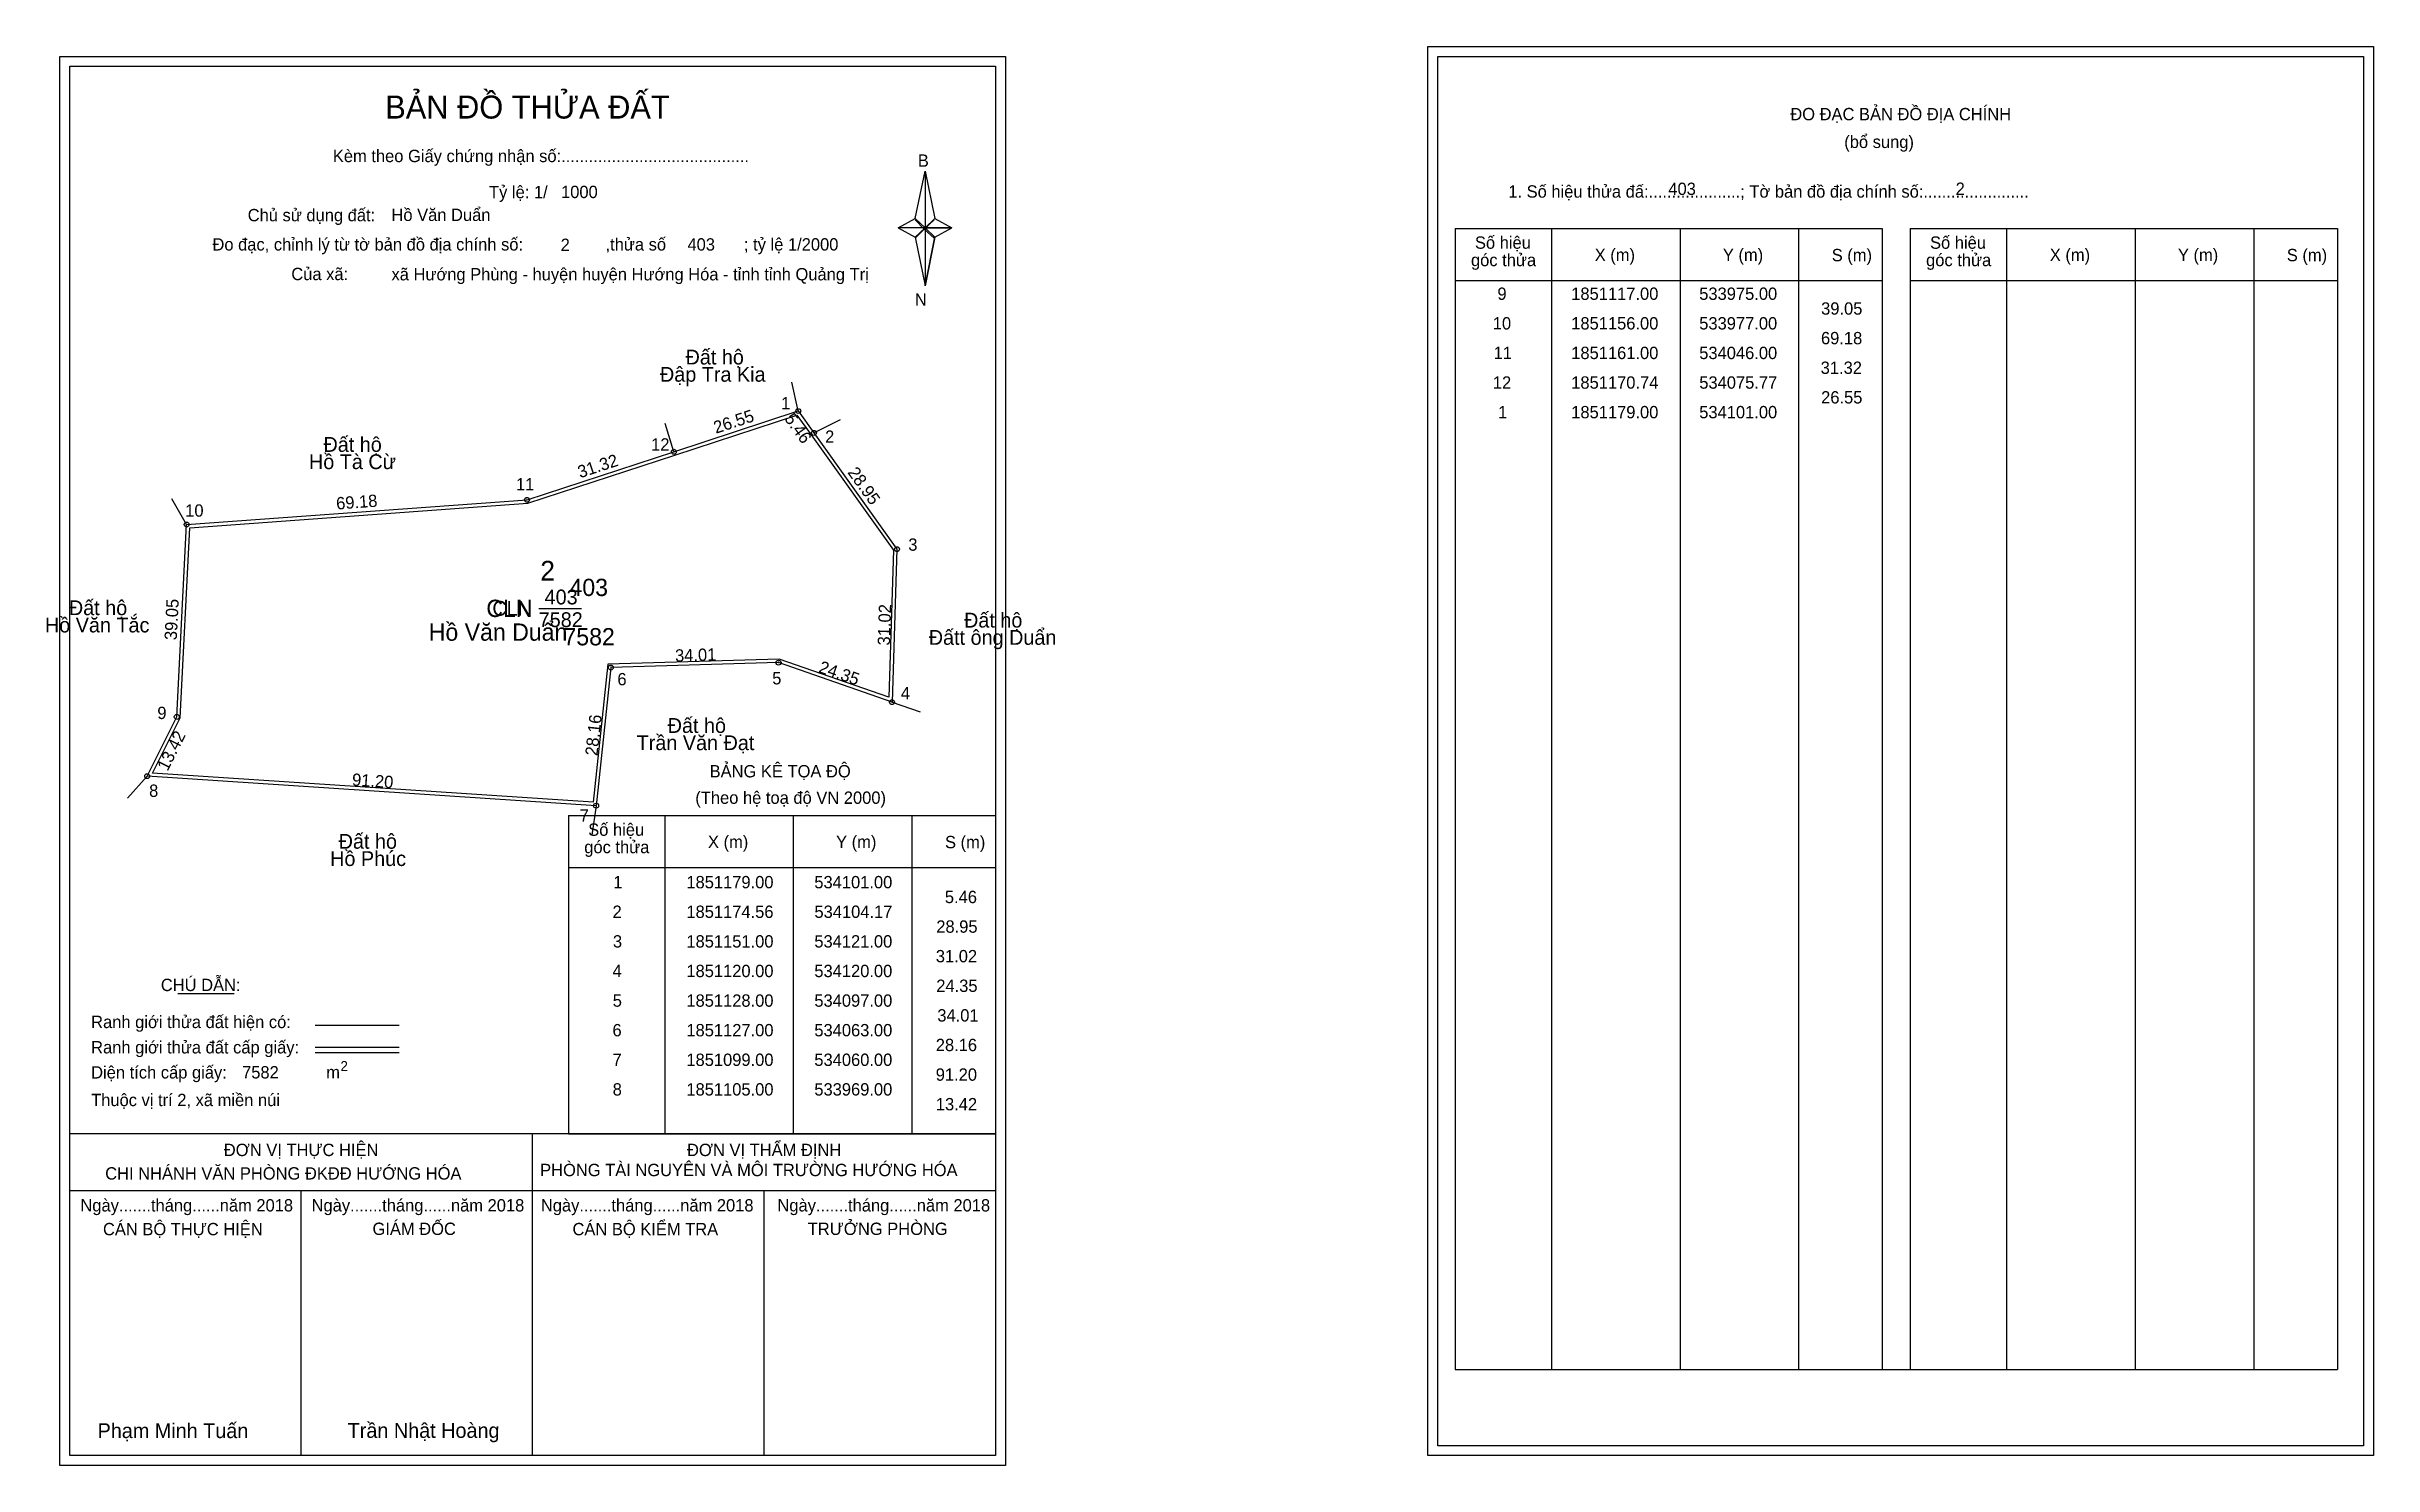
# Model space of a CAD drawing. Extents: x 533949 to 534420, y 1850965 to 1851253.
import ezdxf

# ---------------------------------------------------------------- set-up
doc = ezdxf.new("R2010")
doc.units = 0
for name, color, linetype in [('Level 1', 7, 'Continuous'), ('Level 10', 7, 'Continuous'), ('Level 11', 7, 'Continuous'), ('Level 13', 7, 'Continuous'), ('Level 2', 7, 'Continuous'), ('Level 27', 7, 'Continuous'), ('Level 3', 7, 'Continuous'), ('Level 36', 7, 'Continuous'), ('Level 4', 7, 'Continuous'), ('Level 49', 7, 'Continuous'), ('Level 5', 7, 'Continuous'), ('Level 53', 7, 'Continuous'), ('Level 55', 7, 'Continuous'), ('Level 6', 7, 'Continuous'), ('Level 63', 7, 'Continuous'), ('Level 7', 7, 'Continuous'), ('Level 9', 7, 'Continuous')]:
    doc.layers.add(name, color=color, linetype=linetype)

msp = doc.modelspace()

# ---------------------------------------------------------------- linework, layer by layer
at = {"layer": 'Level 1'}
for p, q in [((533953.3, 1851248.86), (533953.3, 1851248.86)), ((534230.62, 1851250.86), (534230.62, 1851250.86)), ((534124.72, 1851217.98), (534126.69, 1851227.62)), ((534126.69, 1851227.62), (534126.69, 1851216.1)), ((534126.69, 1851227.62), (534128.65, 1851217.98)), ((534121.27, 1851216.1), (534124.72, 1851217.98)), ((534124.72, 1851217.98), (534126.69, 1851216.1)), ((534126.54, 1851215.88), (534124.72, 1851217.76)), ((534126.69, 1851216.1), (534124.72, 1851214.26)), ((534126.54, 1851215.88), (534124.72, 1851214.04)), ((534124.72, 1851214.04), (534126.54, 1851215.88)), ((534128.51, 1851217.76), (534126.54, 1851215.88)), ((534126.54, 1851215.88), (534128.51, 1851217.76)), ((534128.51, 1851214.04), (534126.54, 1851215.88)), ((534128.65, 1851217.98), (534126.69, 1851216.1)), ((534126.69, 1851216.1), (534126.69, 1851204.4)), ((534126.69, 1851216.1), (534132.1, 1851216.1)), ((534126.69, 1851216.1), (534128.65, 1851214.26)), ((534128.65, 1851214.26), (534132.1, 1851216.1)), ((534234.15, 1851216.01), (534320.75, 1851216.01)), ((534253.74, 1850984.74), (534253.74, 1851216.01)), ((534279.81, 1850984.74), (534279.81, 1851216.01)), ((534303.79, 1851216.01), (534303.79, 1850984.74)), ((534320.75, 1851216.01), (534320.75, 1850984.74)), ((534326.41, 1851216.01), (534413.01, 1851216.01)), ((534346, 1850984.74), (534346, 1851216.01)), ((534372.07, 1850984.74), (534372.07, 1851216.01)), ((534396.04, 1851216.01), (534396.04, 1850984.74)), ((534413.01, 1851216.01), (534413.01, 1850984.74)), ((534124.72, 1851214.26), (534126.69, 1851204.4)), ((534128.65, 1851214.26), (534126.69, 1851204.4)), ((534234.15, 1851205.48), (534320.75, 1851205.48)), ((534326.41, 1851205.48), (534413.01, 1851205.48)), ((534054.39, 1851097.04), (534140.99, 1851097.04)), ((534073.98, 1851032.51), (534073.98, 1851097.04)), ((534100.05, 1851032.51), (534100.05, 1851097.04)), ((534124.02, 1851097.04), (534124.02, 1851032.51)), ((534054.39, 1851086.51), (534140.99, 1851086.51)), ((533975.21, 1851060.93), (533986.62, 1851060.93)), ((534003.08, 1851054.52), (534020.09, 1851054.52)), ((534003.08, 1851050.08), (534020.09, 1851050.08)), ((534003.08, 1851048.98), (534020.09, 1851048.98)), ((534060.12, 1851032.51), (533953.29, 1851032.51)), ((534140.99, 1851032.51), (534036.15, 1851032.51)), ((534047.14, 1850967.29), (534047.14, 1851032.51)), ((534054.39, 1851032.51), (534140.99, 1851032.51)), ((534140.99, 1851020.96), (533953.29, 1851020.96)), ((534000.22, 1850967.29), (534000.22, 1851020.96)), ((534094.07, 1850967.29), (534094.07, 1851020.96)), ((534234.15, 1850984.74), (534413.01, 1850984.74)), ((534140.99, 1850967.29), (534140.99, 1850967.29)), ((534418.32, 1850969.29), (534418.32, 1850969.29))]:
    msp.add_line(p, q, dxfattribs=at)
for points in [[(534124.72, 1851217.98), (534126.69, 1851227.62), (534126.69, 1851216.1)], [(534121.27, 1851216.1), (534124.72, 1851214.26), (534126.69, 1851216.1)], [(534126.69, 1851216.1), (534128.65, 1851217.98), (534132.1, 1851216.1)], [(534126.69, 1851216.1), (534126.69, 1851204.4), (534128.65, 1851214.26)]]:
    msp.add_lwpolyline(points, close=True, dxfattribs=at)
at = {"layer": 'Level 10'}
for points in [[(534060, 1851099), (533969, 1851105), (533975, 1851117), (533977, 1851156), (534046, 1851161), (534075.77, 1851170.74), (534101, 1851179), (534104.17, 1851174.56), (534121, 1851151), (534120, 1851120), (534097, 1851128), (534063, 1851127)], [(534059.38, 1851099.74), (533970.1, 1851105.63), (533975.69, 1851116.82), (533977.67, 1851155.35), (534046.14, 1851160.31), (534075.99, 1851170.07), (534100.73, 1851178.17), (534103.6, 1851174.15), (534120.29, 1851150.79), (534119.33, 1851120.97), (534097.11, 1851128.7), (534062.37, 1851127.68)]]:
    msp.add_lwpolyline(points, close=True, dxfattribs=at)
at = {"layer": 'Level 11'}
for centre in [(534101, 1851179), (534104.17, 1851174.56), (534075.77, 1851170.74), (534046, 1851161), (533977, 1851156), (534121, 1851151), (534063, 1851127), (534097, 1851128), (533975, 1851117), (534120, 1851120), (533969, 1851105), (534060, 1851099), (534060, 1851099)]:
    msp.add_circle(centre, 0.5, dxfattribs=at)
at = {"layer": 'Level 27'}
for p, q in [((534101, 1851179), (534099.7, 1851184.86)), ((534075.77, 1851170.74), (534074.02, 1851176.48)), ((534104.17, 1851174.56), (534109.52, 1851177.27)), ((533977, 1851156), (533973.98, 1851161.18)), ((534120, 1851120), (534125.67, 1851118.03)), ((533969, 1851105), (533965, 1851100.53)), ((534060, 1851099), (534059.13, 1851093.06))]:
    msp.add_line(p, q, dxfattribs=at)
at = {"layer": 'Level 3'}
for p, q in [((534234.15, 1851216.01), (534234.15, 1850984.74)), ((534326.41, 1851216.01), (534326.41, 1850984.74)), ((534054.39, 1851097.04), (534054.39, 1851032.51))]:
    msp.add_line(p, q, dxfattribs=at)
at = {"layer": 'Level 63'}
for points in [[(533951.29, 1851250.86), (534142.99, 1851250.86), (534142.99, 1850965.29), (533951.29, 1850965.29)], [(533953.29, 1851248.86), (534140.99, 1851248.86), (534140.99, 1850967.29), (533953.29, 1850967.29)], [(534228.62, 1851252.86), (534420.32, 1851252.86), (534420.32, 1850967.29), (534228.62, 1850967.29)], [(534230.62, 1851250.86), (534418.32, 1851250.86), (534418.32, 1850969.29), (534230.62, 1850969.29)]]:
    msp.add_lwpolyline(points, close=True, dxfattribs=at)
at = {"layer": 'Level 9'}
msp.add_line((534048.37, 1851139), (534057.06, 1851139), dxfattribs=at)

# ---------------------------------------------------------------- texts
at = {"layer": 'Level 1'}
for s, height, p in [('BẢN ĐỒ THỬA ĐẤT', 4.6657, (534017.26, 1851238.27)), ('ĐO ĐẠC BẢN ĐỒ ĐỊA CHÍNH', 2.5, (534302.1, 1851237.92)), ('(bổ sung)', 2.5, (534313.04, 1851232.3)), ('Kèm theo Giấy chứng nhận số:.........................................', 2.5, (534006.64, 1851229.44)), ('B', 2.5, (534125.23, 1851228.5)), ('1. Số hiệu thửa đấ:....................; Tờ bản đồ địa chính số:.......................', 2.5, (534244.93, 1851222.24)), ('Chủ sử dụng đất:', 2.5, (533989.38, 1851217.45)), ('Đo đạc, chỉnh lý từ tờ bản đồ địa chính số:                  ,thửa số                 ; tỷ lệ 1/2000', 2.5, (533982.23, 1851211.52)), ('góc thửa', 2.5, (534237.37, 1851208.35)), ('Số hiệu', 2.5, (534238.17, 1851211.88)), ('X (m)', 2.5, (534262.45, 1851209.4)), ('Y (m)', 2.5, (534288.43, 1851209.4)), ('S (m)', 2.5, (534310.5, 1851209.35)), ('góc thửa', 2.5, (534329.63, 1851208.35)), ('Số hiệu', 2.5, (534330.43, 1851211.88)), ('X (m)', 2.5, (534354.71, 1851209.4)), ('Y (m)', 2.5, (534380.68, 1851209.4)), ('S (m)', 2.5, (534402.76, 1851209.35)), ('Của xã:', 2.5, (533998.22, 1851205.52)), ('N', 2.5, (534124.63, 1851200.33)), ('BẢNG KÊ TỌA ĐỘ', 2.5, (534083.02, 1851104.74)), ('(Theo hệ toạ độ VN 2000)', 2.5, (534080.12, 1851099.38)), ('Số hiệu', 2.5, (534058.41, 1851092.9)), ('X (m)', 2.5, (534082.69, 1851090.43)), ('Y (m)', 2.5, (534108.66, 1851090.43)), ('S (m)', 2.5, (534130.74, 1851090.38)), ('góc thửa', 2.5, (534057.61, 1851089.37)), ('CHÚ DẪN:', 2.5, (533971.77, 1851061.43)), ('Ranh giới thửa đất hiện có:', 2.5, (533957.64, 1851053.93)), ('Ranh giới thửa đất cấp giấy:', 2.5, (533957.64, 1851048.79)), ('Diện tích cấp giấy:', 2.5, (533957.64, 1851043.71)), ('2', 2, (534008.2, 1851045.24)), ('m', 2.5, (534005.3, 1851043.73)), ('Thuộc vị trí 2, xã miền núi', 2.5, (533957.64, 1851038.11)), ('ĐƠN VỊ THỰC HIỆN', 2.5, (533984.53, 1851027.99)), ('PHÒNG TÀI NGUYÊN VÀ MÔI TRƯỜNG HƯỚNG HÓA', 2.5, (534048.66, 1851023.92)), ('ĐƠN VỊ THẨM ĐỊNH', 2.5, (534078.43, 1851027.99)), ('CHI NHÁNH VĂN PHÒNG ĐKĐĐ HƯỚNG HÓA', 2.5, (533960.49, 1851023.23)), ('Ngày.......tháng......năm 2018', 2.5, (533955.46, 1851016.76)), ('Ngày.......tháng......năm 2018', 2.5, (534002.33, 1851016.76)), ('Ngày.......tháng......năm 2018', 2.5, (534048.81, 1851016.76)), ('Ngày.......tháng......năm 2018', 2.5, (534096.77, 1851016.76)), ('CÁN BỘ THỰC HIỆN', 2.5, (533960.04, 1851011.94)), ('GIÁM ĐỐC', 2.5, (534014.68, 1851012)), ('CÁN BỘ KIỂM TRA', 2.5, (534055.22, 1851011.94)), ('TRƯỞNG PHÒNG', 2.5, (534102.91, 1851012)), ('Phạm Minh Tuấn', 3, (533958.95, 1850970.83)), ('Trần Nhật Hoàng', 3, (534009.65, 1850970.88))]:
    msp.add_text(s, height=height, dxfattribs=at).set_placement(p)
at = {"layer": 'Level 11'}
msp.add_text('Tỷ lệ: 1/', height=2.5, dxfattribs=at).set_placement((534038.3, 1851222.13))
at = {"layer": 'Level 13'}
for s, p in [('CLN', (534038.98, 1851137.5)), ('403', (534049.57, 1851139.8)), ('7582', (534048.37, 1851135.2))]:
    msp.add_text(s, height=3, dxfattribs=at).set_placement(p)
at = {"layer": 'Level 2'}
msp.add_text('Hồ Văn Duẩn', height=3.5, dxfattribs=at).set_placement((534026.08, 1851132.44))
at = {"layer": 'Level 3'}
msp.add_text('CLN', height=3.5, dxfattribs=at).set_placement((534037.75, 1851137.25))
at = {"layer": 'Level 36'}
for s, p in [('Đập Tra Kia', (534072.96, 1851184.93)), ('Đất hộ', (534078.14, 1851188.43)), ('Đất hộ', (534004.74, 1851170.72)), ('Hồ Tà Cừ', (534001.8, 1851167.22)), ('Đất hộ', (533953.13, 1851137.62)), ('Hồ Văn Tắc', (533948.27, 1851134.12)), ('Đất hộ', (534134.6, 1851135.11)), ('Đấtt ông Duẩn', (534127.45, 1851131.61)), ('Đất hộ', (534074.52, 1851113.76)), ('Trần Văn Đạt', (534068.23, 1851110.26)), ('Đất hộ', (534007.82, 1851090.28)), ('Hồ Phúc', (534006.09, 1851086.78))]:
    msp.add_text(s, height=3, dxfattribs=at).set_placement(p)
at = {"layer": 'Level 4'}
msp.add_text('403', height=3.5, dxfattribs=at).set_placement((534054.61, 1851141.5))
at = {"layer": 'Level 49'}
for s, rotation, p in [('26.55', 18.1278, (534084.3, 1851174.38)), ('5.46', 305.5255, (534098.06, 1851177.44)), ('31.32', 18.1168, (534056.76, 1851165.36)), ('28.95', 305.54, (534110.89, 1851166.53)), ('69.18', 4.1446, (534007.4, 1851159.01)), ('39.05', 87.0643, (533974.99, 1851132.51)), ('31.02', 88.1524, (534119.57, 1851131.45)), ('34.01', 1.6847, (534076.05, 1851128.18)), ('24.35', 340.821, (534104.95, 1851126.08)), ('28.16', 83.8845, (534060.27, 1851109.02)), ('13.42', 63.4349, (533973.13, 1851105.88)), ('91.20', 356.2277, (534010.47, 1851103.07))]:
    msp.add_text(s, height=2.5, rotation=rotation, dxfattribs=at).set_placement(p)
at = {"layer": 'Level 5'}
msp.add_text('7582', height=3.5, dxfattribs=at).set_placement((534053.39, 1851131.5))
at = {"layer": 'Level 53'}
for s, p in [('9', (534242.73, 1851201.52)), ('1851117.00', (534257.69, 1851201.52)), ('533975.00', (534283.64, 1851201.52)), ('10', (534241.79, 1851195.52)), ('1851156.00', (534257.69, 1851195.52)), ('533977.00', (534283.64, 1851195.52)), ('39.05', (534308.35, 1851198.52)), ('11', (534241.95, 1851189.52)), ('1851161.00', (534257.69, 1851189.52)), ('534046.00', (534283.64, 1851189.52)), ('69.18', (534308.32, 1851192.52)), ('31.32', (534308.26, 1851186.52)), ('12', (534241.8, 1851183.52)), ('1851170.74', (534257.69, 1851183.52)), ('534075.77', (534283.65, 1851183.52)), ('26.55', (534308.35, 1851180.52)), ('1', (534242.87, 1851177.52)), ('1851179.00', (534257.69, 1851177.52)), ('534101.00', (534283.64, 1851177.52)), ('1', (534063.49, 1851082.26)), ('1851179.00', (534078.31, 1851082.26)), ('534101.00', (534104.25, 1851082.26)), ('5.46', (534130.71, 1851079.26)), ('2', (534063.34, 1851076.26)), ('1851174.56', (534078.31, 1851076.26)), ('534104.17', (534104.27, 1851076.26)), ('28.95', (534128.97, 1851073.26)), ('3', (534063.42, 1851070.26)), ('1851151.00', (534078.31, 1851070.26)), ('534121.00', (534104.25, 1851070.26)), ('31.02', (534128.88, 1851067.26)), ('4', (534063.33, 1851064.26)), ('1851120.00', (534078.31, 1851064.26)), ('534120.00', (534104.25, 1851064.26)), ('5', (534063.38, 1851058.26)), ('1851128.00', (534078.31, 1851058.26)), ('534097.00', (534104.25, 1851058.26)), ('24.35', (534128.97, 1851061.26)), ('34.01', (534129.18, 1851055.26)), ('6', (534063.33, 1851052.26)), ('1851127.00', (534078.31, 1851052.26)), ('534063.00', (534104.25, 1851052.26)), ('28.16', (534128.87, 1851049.26)), ('7', (534063.34, 1851046.26)), ('1851099.00', (534078.31, 1851046.26)), ('534060.00', (534104.25, 1851046.26)), ('91.20', (534128.86, 1851043.26)), ('8', (534063.37, 1851040.26)), ('1851105.00', (534078.31, 1851040.26)), ('533969.00', (534104.25, 1851040.26)), ('13.42', (534128.88, 1851037.26))]:
    msp.add_text(s, height=2.5, dxfattribs=at).set_placement(p)
at = {"layer": 'Level 55'}
for s, height, p in [('1', 0.4, (534100.89, 1851179)), ('0', 0.11, (534100.96, 1851178.89)), ('0', 0.11, (534100.96, 1851178.89)), ('2', 0.4, (534104.03, 1851174.56)), ('0', 0.11, (534104.13, 1851174.45)), ('0', 0.11, (534104.13, 1851174.45)), ('12', 0.4, (534075.49, 1851170.74)), ('394', 0.11, (534075.65, 1851170.63)), ('0', 0.11, (534075.73, 1851170.63)), ('0', 0.11, (534075.73, 1851170.63)), ('11', 0.4, (534045.74, 1851161)), ('394', 0.11, (534045.88, 1851160.89)), ('10', 0.4, (533976.72, 1851156)), ('401', 0.11, (533976.89, 1851155.89)), ('394', 0.11, (533976.88, 1851155.89)), ('3', 0.4, (534120.88, 1851151)), ('0', 0.11, (534120.96, 1851150.89)), ('0', 0.11, (534120.96, 1851150.89)), ('6', 0.4, (534062.86, 1851127)), ('314', 0.11, (534062.88, 1851126.89)), ('5', 0.4, (534096.87, 1851128)), ('314', 0.11, (534096.88, 1851127.89)), ('9', 0.4, (533974.86, 1851117)), ('401', 0.11, (533974.89, 1851116.89)), ('4', 0.4, (534119.86, 1851120)), ('314', 0.11, (534119.88, 1851119.89)), ('0', 0.11, (534119.96, 1851119.89)), ('0', 0.11, (534119.96, 1851119.89)), ('409', 0.11, (533968.88, 1851104.89)), ('8', 0.4, (533968.87, 1851105)), ('401', 0.11, (533968.89, 1851104.89)), ('409', 0.11, (534059.88, 1851098.89)), ('7', 0.4, (534059.87, 1851099)), ('314', 0.11, (534059.88, 1851098.89))]:
    msp.add_text(s, height=height, dxfattribs=at).set_placement(p)
at = {"layer": 'Level 6'}
for s, p in [('403', (534277.38, 1851222.78)), ('2', (534335.62, 1851222.8)), ('Hồ Văn Duẩn', (534018.52, 1851217.51)), ('1000', (534052.9, 1851222.15)), ('2', (534052.82, 1851211.43)), ('403', (534078.53, 1851211.51)), ('xã Hướng Phùng - huyện huyện Hướng Hóa - tỉnh tỉnh Quảng Trị', (534018.53, 1851205.47)), ('7582', (533988.24, 1851043.72))]:
    msp.add_text(s, height=2.5, dxfattribs=at).set_placement(p)
at = {"layer": 'Level 7'}
msp.add_text('2', height=4, dxfattribs=at).set_placement((534048.69, 1851144.63))
at = {"layer": 'Level 9'}
for s, p in [('1', (534097.52, 1851179.33)), ('12', (534071.16, 1851170.97)), ('2', (534106.43, 1851172.55)), ('11', (534043.76, 1851162.89)), ('10', (533976.71, 1851157.58)), ('3', (534123.29, 1851150.68)), ('5', (534095.71, 1851123.59)), ('6', (534064.32, 1851123.4)), ('4', (534121.78, 1851120.56)), ('9', (533971.06, 1851116.56)), ('8', (533969.39, 1851100.79)), ('7', (534056.67, 1851095.74))]:
    msp.add_text(s, height=2.5, dxfattribs=at).set_placement(p)

doc.saveas('drawing.dxf')
